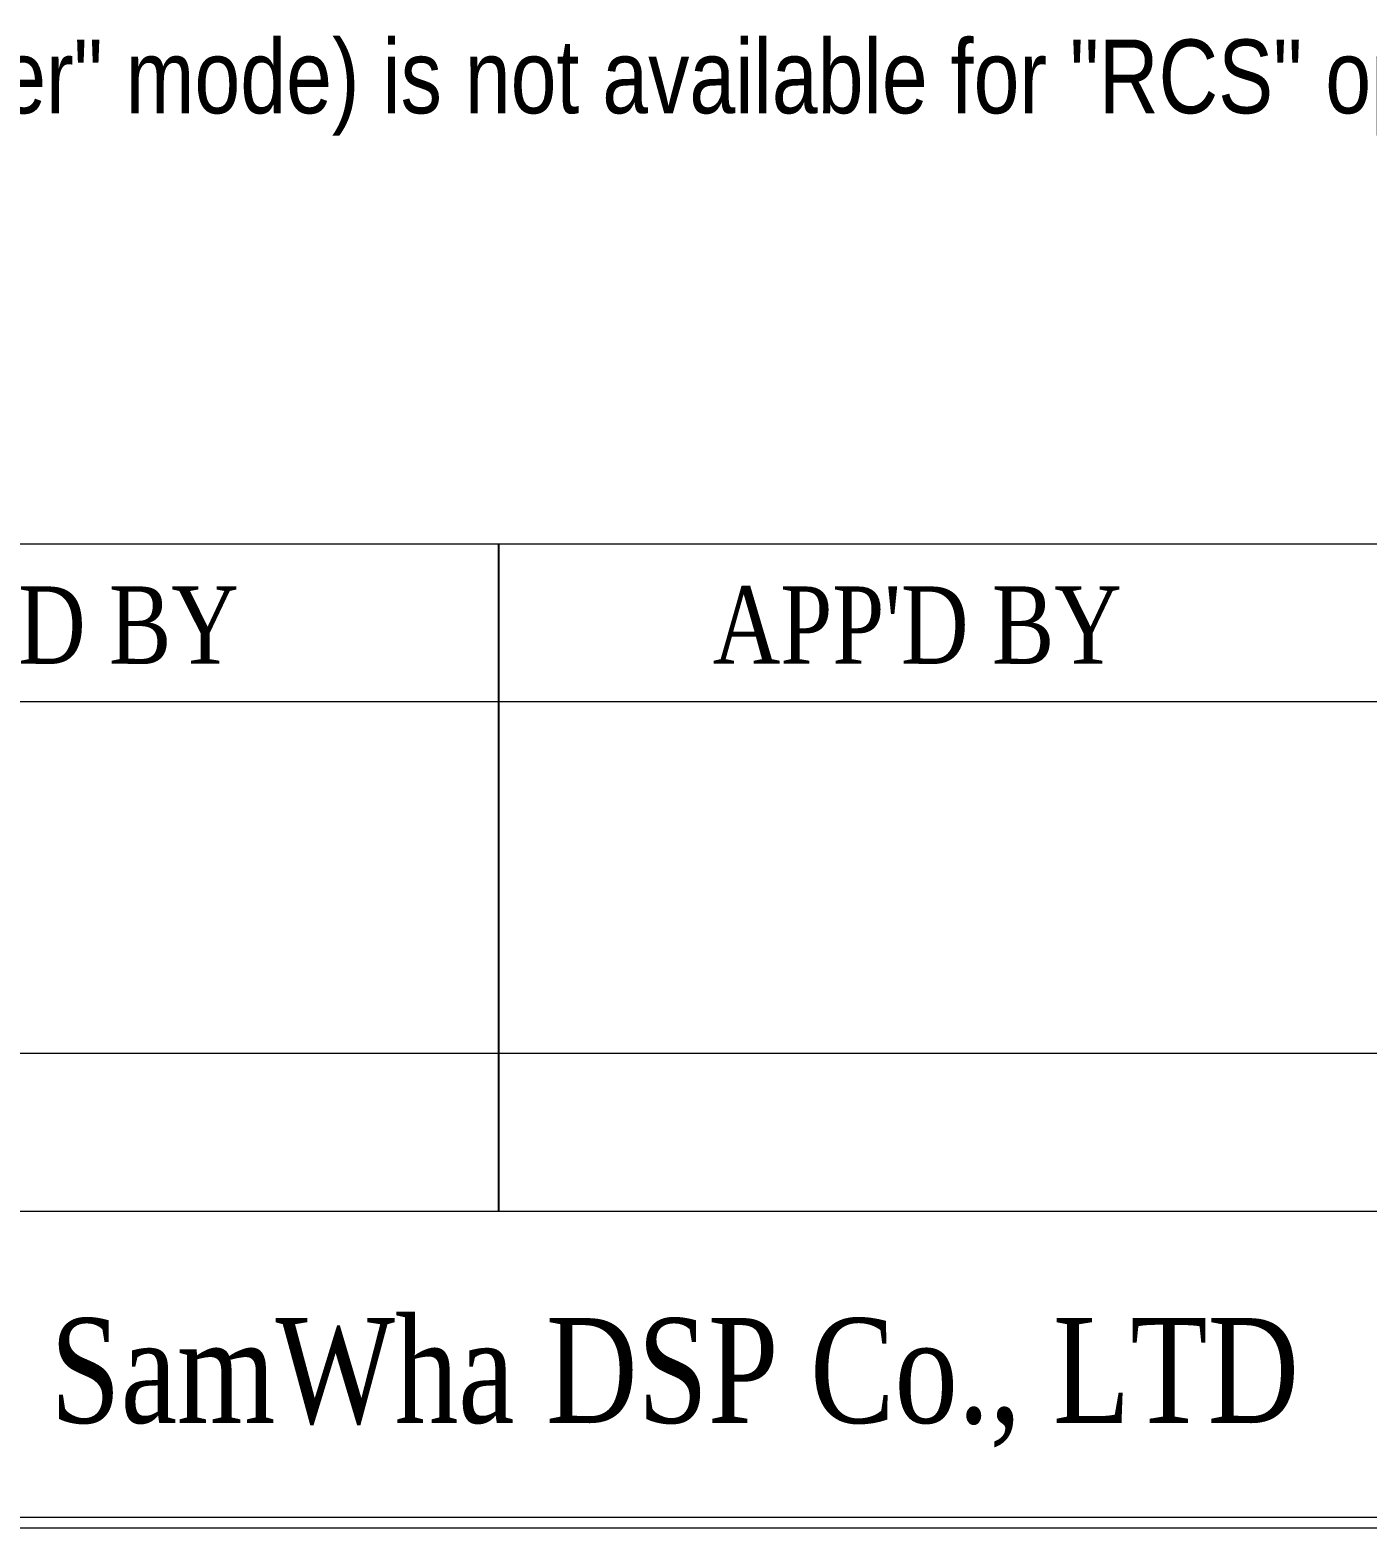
# Model space of a CAD drawing. Header units: millimetres. Extents: x 107 to 2900, y 85 to 3996.
# Drawn here: x 1530 to 1612.1, y 1340.2 to 1432.3 of the extents above; entities that cross this region are included whole.
import ezdxf
from ezdxf.enums import TextEntityAlignment as Align

# ---------------------------------------------------------------- set-up
doc = ezdxf.new("R2010")
doc.units = ezdxf.units.MM
doc.layers.add('40', color=4, linetype='Continuous')
doc.layers.add('70', color=7, linetype='Continuous')
doc.styles.add('SS', font='batang.ttc', dxfattribs={"width": 0.8})
doc.styles.add('굴림체', font='arial.ttf')

msp = doc.modelspace()

# ---------------------------------------------------------------- linework, layer by layer
at = {"layer": '40', "color": 0}
msp.add_line((1558.764, 1359.647), (1558.764, 1400.687), dxfattribs=at)
at = {"layer": '40', "color": 0, "lineweight": 13}
for p, q in [((1774.764, 1390.967), (1450.764, 1390.967)), ((1774.332, 1369.367), (1450.764, 1369.367)), ((1774.332, 1359.647), (1450.764, 1359.647))]:
    msp.add_line(p, q, dxfattribs=at)
at = {"layer": '70', "color": 0, "lineweight": 13}
msp.add_line((953.964, 1400.687), (1774.764, 1400.687), dxfattribs=at)
for points in [[(1774.764, 1340.207), (953.964, 1340.207), (953.964, 1923.407), (1774.764, 1923.407)], [(1774.116, 1340.855), (954.612, 1340.855), (954.612, 1922.759), (1774.116, 1922.759)]]:
    msp.add_lwpolyline(points, close=True, dxfattribs=at)

# ---------------------------------------------------------------- texts
at = {"color": 1, "style": '굴림체', "width": 0.8}
msp.add_text('3.Instant turn-over function("tover" mode) is not available for "RCS" operation', height=4.53341, dxfattribs=at).set_placement((1457.625, 1427.131))
at = {"color": 0, "style": 'SS', "width": 0.8}
msp.add_text('SamWha DSP Co., LTD', height=6.4395, dxfattribs=at).set_placement((1531.204, 1346.669))
at = {"layer": '40', "color": 0, "style": 'SS', "width": 0.8}
for s, p in [("CH'D BY", (1531.504, 1393.31)), ("APP'D BY", (1584.477, 1393.31))]:
    msp.add_text(s, height=4.752, dxfattribs=at).set_placement(p, align=Align.CENTER)

doc.saveas('drawing.dxf')
